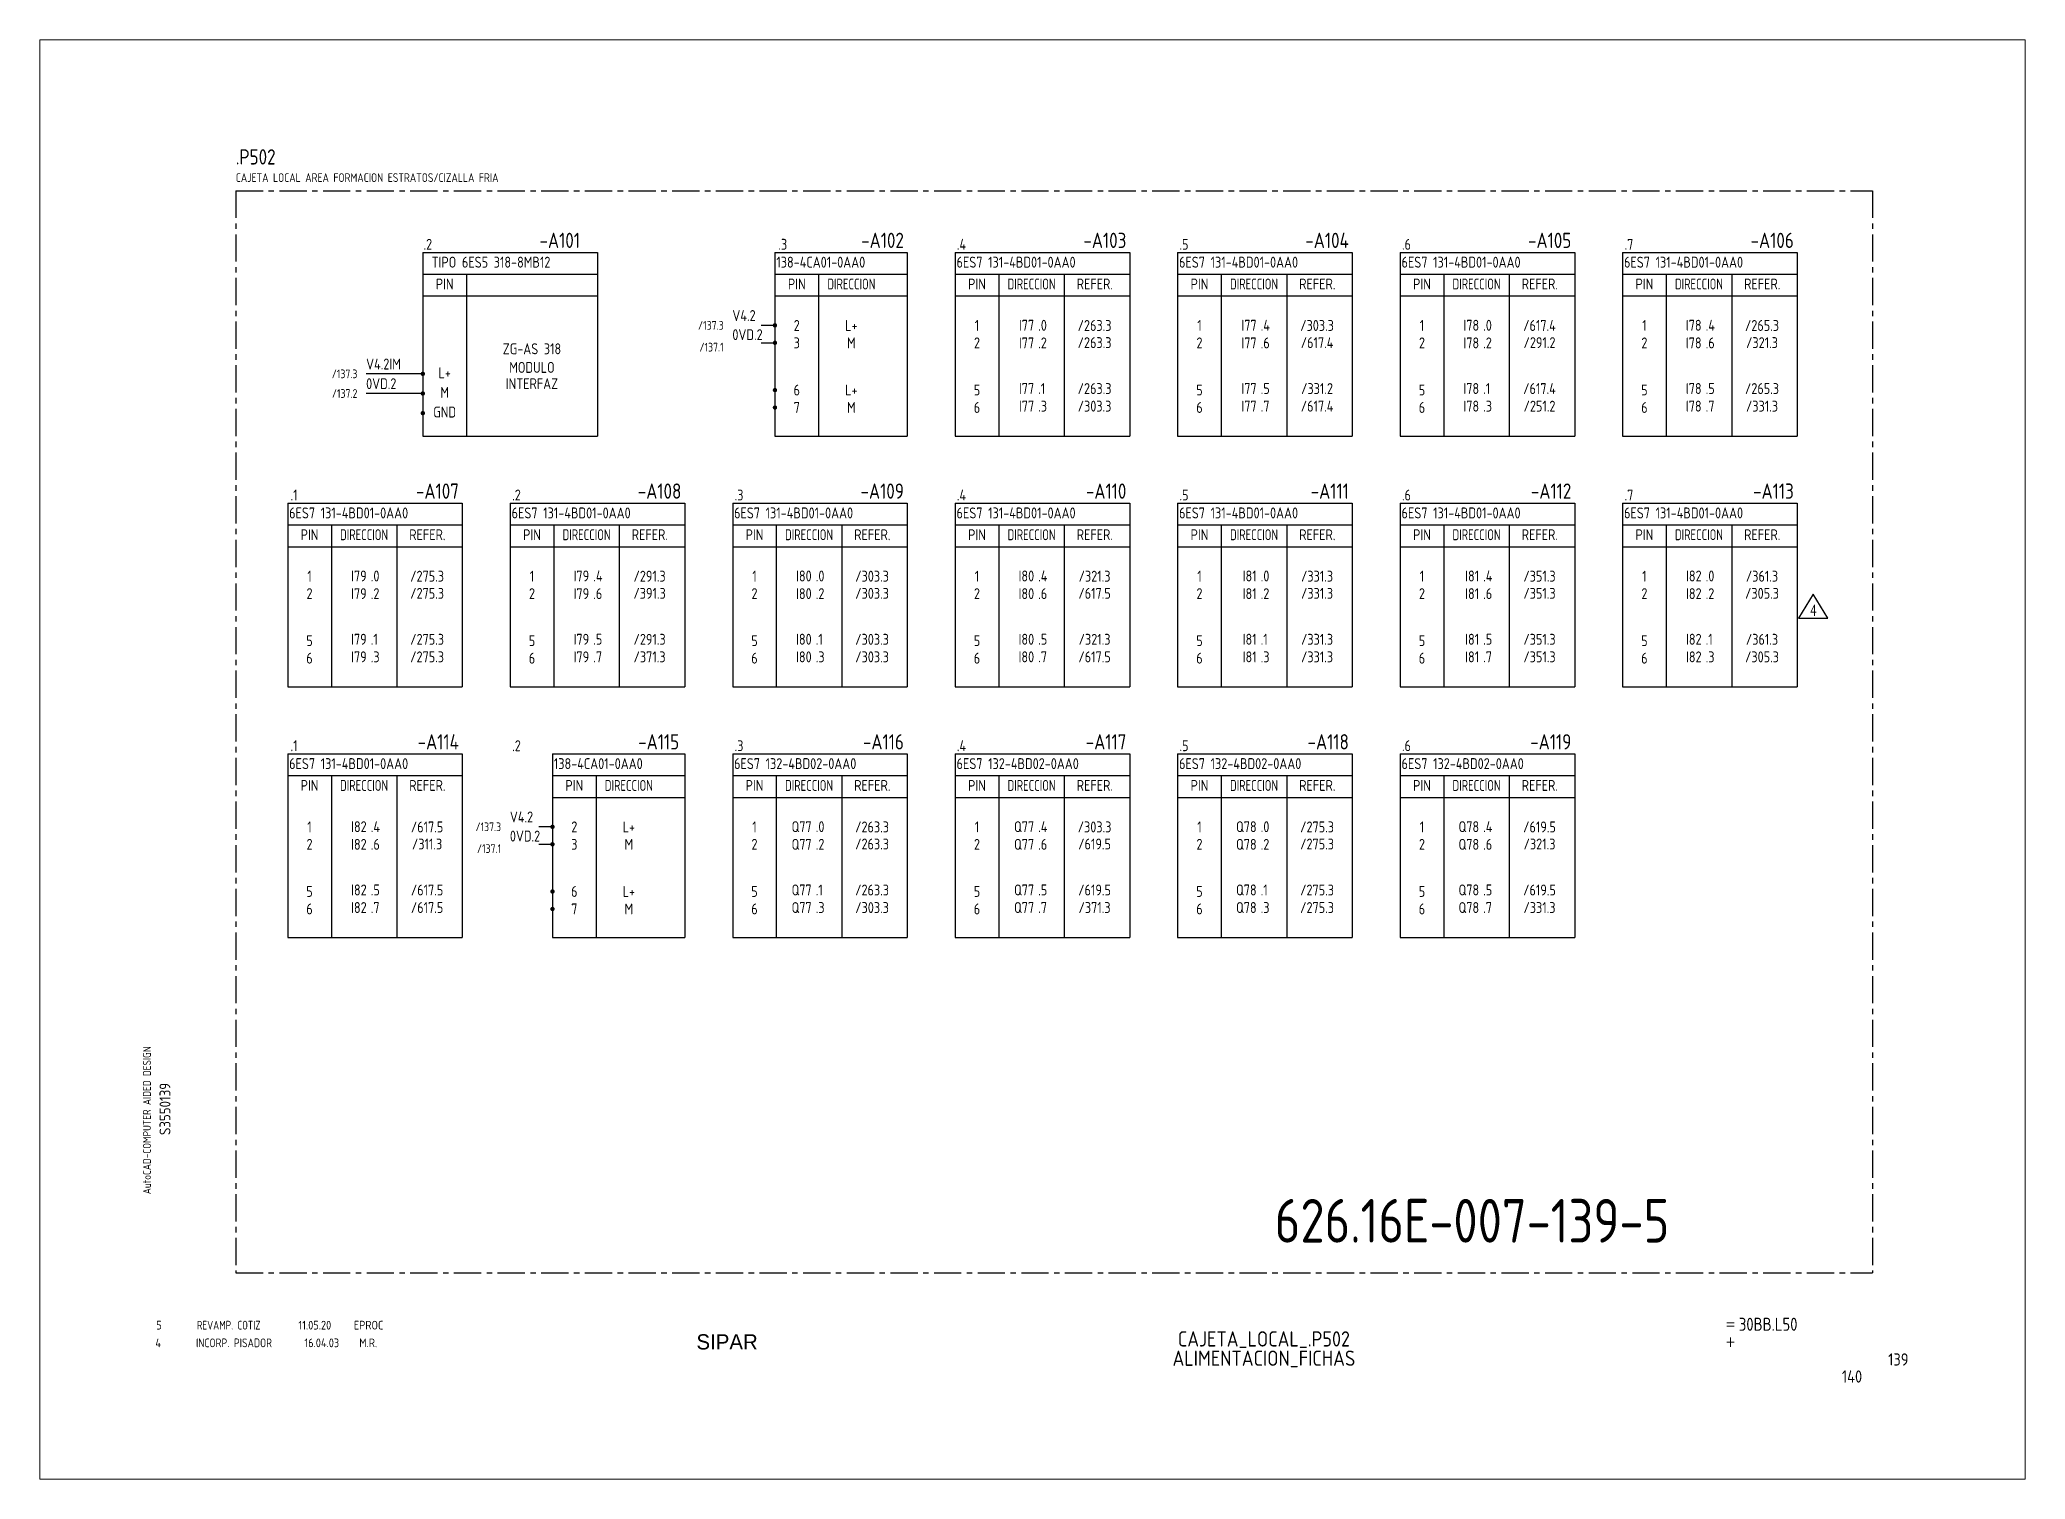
# Paper-space layout 'Layout1' of a CAD drawing. Extents: x -14 to 441, y -16 to 313.
# The model-space entities are those that its viewports show. They can reach past a viewport. Long polylines and large blocks are cut down to what shows.
import ezdxf
from ezdxf.enums import TextEntityAlignment as Align

# ---------------------------------------------------------------- set-up
doc = ezdxf.new("R2010")
doc.units = 0
doc.header["$LTSCALE"] = 5
doc.header["$MEASUREMENT"] = 0
doc.linetypes.add('CENTER', pattern=[2, 1.25, -0.25, 0.25, -0.25])
doc.layers.get('0').update_dxf_attribs({"linetype": 'CONTINUOUS'})
doc.layers.add('CART', color=7, linetype='CONTINUOUS')
doc.layers.add('TEXTO', color=7, linetype='CONTINUOUS')
doc.styles.add('DIN', font='DIN.shx', dxfattribs={"width": 0.85})
doc.styles.add('N', font='ROMANS', dxfattribs={"width": 0.85, "height": 3})
doc.styles.add('ROMANS', font='ROMANS.shx', dxfattribs={"width": 0.85, "height": 2.7})
doc.styles.add('X', font='UNIV.SHX', dxfattribs={"height": 3.5})

# ---------------------------------------------------------------- blocks, each defined once
blk = doc.blocks.new('REV.')
at = {"layer": 'TEXTO', "color": 4}
blk.add_lwpolyline([(-0.04, 3.69), (-3.37, -1.81), (3.29, -1.81)], close=True, dxfattribs=at)
at = {"layer": 'TEXTO', "style": 'ROMANS', "width": 0.8}
blk.add_attdef('REV.', text='', height=2.5, dxfattribs=at).set_placement((0, 0), align=Align.MIDDLE_CENTER)

msp = doc.modelspace()

# ---------------------------------------------------------------- linework, layer by layer
at = {"color": 3, "linetype": 'CENTER'}
for p, q in [((588.21, 278.84), (963.21, 278.84)), ((588.21, 278.84), (588.21, 30.83)), ((963.21, 278.84), (963.21, 30.83)), ((588.21, 30.83), (963.21, 30.83))]:
    msp.add_line(p, q, dxfattribs=at)
at = {"color": 3}
for p, q in [((631.08, 264.71), (631.08, 222.58)), ((631.08, 264.71), (671.08, 264.71)), ((671.08, 264.71), (671.08, 222.58)), ((711.76, 264.71), (711.76, 222.58)), ((711.76, 264.71), (742.07, 264.71)), ((742.07, 264.71), (742.07, 222.58)), ((753.05, 264.71), (753.05, 222.58)), ((753.05, 264.71), (793.05, 264.71)), ((793.05, 264.71), (793.05, 222.58)), ((804.03, 264.71), (804.03, 222.58)), ((804.03, 264.71), (844.03, 264.71)), ((844.03, 264.71), (844.03, 222.58)), ((855.01, 264.71), (855.01, 222.58)), ((855.01, 264.71), (895.01, 264.71)), ((895.01, 264.71), (895.01, 222.58)), ((905.98, 264.71), (905.98, 222.58)), ((905.98, 264.71), (945.98, 264.71)), ((945.98, 264.71), (945.98, 222.58)), ((631.08, 259.71), (671.08, 259.71)), ((641.08, 259.71), (641.08, 222.58)), ((711.76, 259.71), (742.07, 259.71)), ((721.76, 259.71), (721.76, 222.58)), ((753.05, 259.71), (793.05, 259.71)), ((763.05, 259.71), (763.05, 222.58)), ((778.05, 259.71), (778.05, 222.58)), ((804.03, 259.71), (844.03, 259.71)), ((814.03, 259.71), (814.03, 222.58)), ((829.03, 259.71), (829.03, 222.58)), ((855.01, 259.71), (895.01, 259.71)), ((865.01, 259.71), (865.01, 222.58)), ((880.01, 259.71), (880.01, 222.58)), ((905.98, 259.71), (945.98, 259.71)), ((915.98, 259.71), (915.98, 222.58)), ((930.98, 259.71), (930.98, 222.58)), ((631.08, 254.71), (671.08, 254.71)), ((711.76, 254.71), (742.07, 254.71)), ((753.05, 254.71), (793.05, 254.71)), ((804.03, 254.71), (844.03, 254.71)), ((855.01, 254.71), (895.01, 254.71)), ((905.98, 254.71), (945.98, 254.71)), ((631.08, 222.58), (671.08, 222.58)), ((711.76, 222.58), (742.07, 222.58)), ((753.05, 222.58), (793.05, 222.58)), ((804.03, 222.58), (844.03, 222.58)), ((855.01, 222.58), (895.01, 222.58)), ((905.98, 222.58), (945.98, 222.58)), ((600.11, 207.24), (600.11, 165.11)), ((600.11, 207.24), (640.11, 207.24)), ((640.11, 207.24), (640.11, 165.11)), ((651.09, 207.24), (651.09, 165.11)), ((651.09, 207.24), (691.09, 207.24)), ((691.09, 207.24), (691.09, 165.11)), ((702.07, 207.24), (702.07, 165.11)), ((702.07, 207.24), (742.07, 207.24)), ((742.07, 207.24), (742.07, 165.11)), ((753.05, 207.24), (753.05, 165.11)), ((753.05, 207.24), (793.05, 207.24)), ((793.05, 207.24), (793.05, 165.11)), ((804.03, 207.24), (804.03, 165.11)), ((804.03, 207.24), (844.03, 207.24)), ((844.03, 207.24), (844.03, 165.11)), ((855.01, 207.24), (855.01, 165.11)), ((855.01, 207.24), (895.01, 207.24)), ((895.01, 207.24), (895.01, 165.11)), ((905.98, 207.24), (905.98, 165.11)), ((905.98, 207.24), (945.98, 207.24)), ((945.98, 207.24), (945.98, 165.11)), ((600.11, 202.24), (640.11, 202.24)), ((610.11, 202.24), (610.11, 165.11)), ((625.11, 202.24), (625.11, 165.11)), ((651.09, 202.24), (691.09, 202.24)), ((661.09, 202.24), (661.09, 165.11)), ((676.09, 202.24), (676.09, 165.11)), ((702.07, 202.24), (742.07, 202.24)), ((712.07, 202.24), (712.07, 165.11)), ((727.07, 202.24), (727.07, 165.11)), ((753.05, 202.24), (793.05, 202.24)), ((763.05, 202.24), (763.05, 165.11)), ((778.05, 202.24), (778.05, 165.11)), ((804.03, 202.24), (844.03, 202.24)), ((814.03, 202.24), (814.03, 165.11)), ((829.03, 202.24), (829.03, 165.11)), ((855.01, 202.24), (895.01, 202.24)), ((865.01, 202.24), (865.01, 165.11)), ((880.01, 202.24), (880.01, 165.11)), ((905.98, 202.24), (945.98, 202.24)), ((915.98, 202.24), (915.98, 165.11)), ((930.98, 202.24), (930.98, 165.11)), ((600.11, 197.24), (640.11, 197.24)), ((651.09, 197.24), (691.09, 197.24)), ((702.07, 197.24), (742.07, 197.24)), ((753.05, 197.24), (793.05, 197.24)), ((804.03, 197.24), (844.03, 197.24)), ((855.01, 197.24), (895.01, 197.24)), ((905.98, 197.24), (945.98, 197.24)), ((600.11, 165.11), (640.11, 165.11)), ((651.09, 165.11), (691.09, 165.11)), ((702.07, 165.11), (742.07, 165.11)), ((753.05, 165.11), (793.05, 165.11)), ((804.03, 165.11), (844.03, 165.11)), ((855.01, 165.11), (895.01, 165.11)), ((905.98, 165.11), (945.98, 165.11)), ((600.11, 149.78), (600.11, 107.65)), ((600.11, 149.78), (640.11, 149.78)), ((640.11, 149.78), (640.11, 107.65)), ((660.78, 149.78), (660.78, 107.65)), ((660.78, 149.78), (691.09, 149.78)), ((691.09, 149.78), (691.09, 107.65)), ((702.07, 149.78), (702.07, 107.65)), ((702.07, 149.78), (742.07, 149.78)), ((742.07, 149.78), (742.07, 107.65)), ((753.05, 149.78), (753.05, 107.65)), ((753.05, 149.78), (793.05, 149.78)), ((793.05, 149.78), (793.05, 107.65)), ((804.03, 149.78), (804.03, 107.65)), ((804.03, 149.78), (844.03, 149.78)), ((844.03, 149.78), (844.03, 107.65)), ((855.01, 149.78), (855.01, 107.65)), ((855.01, 149.78), (895.01, 149.78)), ((895.01, 149.78), (895.01, 107.65)), ((600.11, 144.78), (640.11, 144.78)), ((610.11, 144.78), (610.11, 107.65)), ((625.11, 144.78), (625.11, 107.65)), ((660.78, 144.78), (691.09, 144.78)), ((670.78, 144.78), (670.78, 107.65)), ((702.07, 144.78), (742.07, 144.78)), ((712.07, 144.78), (712.07, 107.65)), ((727.07, 144.78), (727.07, 107.65)), ((753.05, 144.78), (793.05, 144.78)), ((763.05, 144.78), (763.05, 107.65)), ((778.05, 144.78), (778.05, 107.65)), ((804.03, 144.78), (844.03, 144.78)), ((814.03, 144.78), (814.03, 107.65)), ((829.03, 144.78), (829.03, 107.65)), ((855.01, 144.78), (895.01, 144.78)), ((865.01, 144.78), (865.01, 107.65)), ((880.01, 144.78), (880.01, 107.65)), ((660.78, 139.78), (691.09, 139.78)), ((702.07, 139.78), (742.07, 139.78)), ((753.05, 139.78), (793.05, 139.78)), ((804.03, 139.78), (844.03, 139.78)), ((855.01, 139.78), (895.01, 139.78)), ((600.11, 107.65), (640.11, 107.65)), ((660.78, 107.65), (691.09, 107.65)), ((702.07, 107.65), (742.07, 107.65)), ((753.05, 107.65), (793.05, 107.65)), ((804.03, 107.65), (844.03, 107.65)), ((855.01, 107.65), (895.01, 107.65))]:
    msp.add_line(p, q, dxfattribs=at)
for p, q in [((711.76, 247.98), (708.63, 247.98)), ((708.63, 243.98), (711.76, 243.98)), ((631.08, 236.86), (618.08, 236.86)), ((631.08, 232.36), (618.08, 232.36)), ((660.78, 133.05), (657.65, 133.05)), ((657.65, 129.05), (660.78, 129.05))]:
    msp.add_line(p, q)
at = {"linetype": 'Continuous', "const_width": 0.5}
for points in [[(711.51, 247.98, 1), (712.01, 247.98, 1)], [(711.51, 243.98, 1), (712.01, 243.98, 1)], [(630.83, 236.86, 1), (631.33, 236.86, 1)], [(630.83, 232.36, 1), (631.33, 232.36, 1)], [(711.51, 233.14, 1), (712.01, 233.14, 1)], [(630.83, 227.86, 1), (631.33, 227.86, 1)], [(711.51, 229.14, 1), (712.01, 229.14, 1)], [(660.53, 133.05, 1), (661.03, 133.05, 1)], [(660.53, 129.05, 1), (661.03, 129.05, 1)], [(660.53, 118.22, 1), (661.03, 118.22, 1)], [(660.53, 114.22, 1), (661.03, 114.22, 1)]]:
    msp.add_lwpolyline(points, format="xyb", close=True, dxfattribs=at)

# ---------------------------------------------------------------- block references
msp.add_blockref('REV.', (949.68, 182.69)).add_auto_attribs({'REV.': '4'})

# ---------------------------------------------------------------- texts
at = {"color": 3, "style": 'DIN'}
for s, height, width, p in [('.P502', 3.5, 0.85, (588.21, 284.84)), ('5', 2, 0.9, (570, 17.82)), ('REVAMP. COTIZ', 2, 0.8, (579.31, 17.82)), ('11.05.20', 2, 0.9, (602.58, 17.82)), ('EPROC', 2, 0.9, (615.26, 17.82)), ('4', 2, 0.9, (569.8, 13.77)), ('INCORP. PISADOR', 2, 0.85, (579.11, 13.77)), ('16.04.03', 2, 0.9, (603.94, 13.77)), ('M.R.', 2, 0.9, (616.51, 13.77))]:
    msp.add_text(s, height=height, dxfattribs=dict(at, width=width)).set_placement(p)
at = {"style": 'DIN', "width": 0.85}
for s, height, p in [('CAJETA LOCAL AREA FORMACION ESTRATOS/CIZALLA FRIA', 2, (588.21, 280.84)), ('TIPO 6ES5 318-8MB12', 2.5, (633.08, 261.21)), ('138-4CA01-0AA0', 2.5, (712.08, 261.21)), ('6ES7 131-4BD01-0AA0', 2.5, (753.37, 261.21)), ('6ES7 131-4BD01-0AA0', 2.5, (804.35, 261.21)), ('6ES7 131-4BD01-0AA0', 2.5, (855.33, 261.21)), ('6ES7 131-4BD01-0AA0', 2.5, (906.31, 261.21)), ('V4.2', 2.5, (702, 248.98)), ('0VD.2', 2.5, (702, 244.59)), ('.0', 2.5, (772.08, 246.75)), ('.4', 2.5, (823.06, 246.75)), ('.0', 2.5, (874.04, 246.75)), ('.4', 2.5, (925.02, 246.75)), ('.2', 2.5, (772.08, 242.71)), ('.6', 2.5, (823.06, 242.71)), ('.2', 2.5, (874.04, 242.71)), ('.6', 2.5, (925.02, 242.71)), ('V4.2IM', 2.5, (618.08, 237.86)), ('0VD.2', 2.5, (618.08, 233.36)), ('.1', 2.5, (772.08, 232.25)), ('.5', 2.5, (823.06, 232.25)), ('.1', 2.5, (874.04, 232.25)), ('.5', 2.5, (925.02, 232.25)), ('.3', 2.5, (772.08, 228.21)), ('.7', 2.5, (823.06, 228.21)), ('.3', 2.5, (874.04, 228.21)), ('.7', 2.5, (925.02, 228.21)), ('6ES7 131-4BD01-0AA0', 2.5, (600.44, 203.74)), ('6ES7 131-4BD01-0AA0', 2.5, (651.42, 203.74)), ('6ES7 131-4BD01-0AA0', 2.5, (702.39, 203.74)), ('6ES7 131-4BD01-0AA0', 2.5, (753.37, 203.74)), ('6ES7 131-4BD01-0AA0', 2.5, (804.35, 203.74)), ('6ES7 131-4BD01-0AA0', 2.5, (855.33, 203.74)), ('6ES7 131-4BD01-0AA0', 2.5, (906.31, 203.74)), ('.0', 2.5, (619.15, 189.29)), ('.4', 2.5, (670.13, 189.29)), ('.0', 2.5, (721.11, 189.29)), ('.4', 2.5, (772.08, 189.29)), ('.0', 2.5, (823.06, 189.29)), ('.4', 2.5, (874.04, 189.29)), ('.0', 2.5, (925.02, 189.29)), ('.2', 2.5, (619.15, 185.24)), ('.6', 2.5, (670.13, 185.24)), ('.2', 2.5, (721.11, 185.24)), ('.6', 2.5, (772.08, 185.24)), ('.2', 2.5, (823.06, 185.24)), ('.6', 2.5, (874.04, 185.24)), ('.2', 2.5, (925.02, 185.24)), ('.1', 2.5, (619.15, 174.79)), ('.3', 2.5, (619.15, 170.75)), ('.5', 2.5, (670.13, 174.79)), ('.7', 2.5, (670.13, 170.75)), ('.1', 2.5, (721.11, 174.79)), ('.3', 2.5, (721.11, 170.75)), ('.5', 2.5, (772.08, 174.79)), ('.7', 2.5, (772.08, 170.75)), ('.1', 2.5, (823.06, 174.79)), ('.3', 2.5, (823.06, 170.75)), ('.5', 2.5, (874.04, 174.79)), ('.7', 2.5, (874.04, 170.75)), ('.1', 2.5, (925.02, 174.79)), ('.3', 2.5, (925.02, 170.75)), ('6ES7 131-4BD01-0AA0', 2.5, (600.44, 146.28)), ('138-4CA01-0AA0', 2.5, (661.1, 146.28)), ('6ES7 132-4BD02-0AA0', 2.5, (702.39, 146.28)), ('6ES7 132-4BD02-0AA0', 2.5, (753.37, 146.28)), ('6ES7 132-4BD02-0AA0', 2.5, (804.35, 146.28)), ('6ES7 132-4BD02-0AA0', 2.5, (855.33, 146.28)), ('V4.2', 2.5, (651.02, 134.05)), ('.4', 2.5, (619.15, 131.82)), ('0VD.2', 2.5, (651.02, 129.67)), ('.0', 2.5, (721.11, 131.82)), ('.4', 2.5, (772.08, 131.82)), ('.0', 2.5, (823.06, 131.82)), ('.4', 2.5, (874.04, 131.82)), ('.6', 2.5, (619.15, 127.78)), ('.2', 2.5, (721.11, 127.78)), ('.6', 2.5, (772.08, 127.78)), ('.2', 2.5, (823.06, 127.78)), ('.6', 2.5, (874.04, 127.78)), ('.5', 2.5, (619.15, 117.33)), ('.1', 2.5, (721.11, 117.33)), ('.5', 2.5, (772.08, 117.33)), ('.1', 2.5, (823.06, 117.33)), ('.5', 2.5, (874.04, 117.33)), ('.7', 2.5, (619.15, 113.29)), ('.3', 2.5, (721.11, 113.29)), ('.7', 2.5, (772.08, 113.29)), ('.3', 2.5, (823.06, 113.29)), ('.7', 2.5, (874.04, 113.29))]:
    msp.add_text(s, height=height, dxfattribs=at).set_placement(p)
at = {"color": 3, "style": 'DIN', "width": 0.85}
for s, p in [('-A101', (667.08, 265.71)), ('-A102', (741.3, 265.71)), ('-A103', (792.28, 265.71)), ('-A104', (843.26, 265.71)), ('-A105', (894.23, 265.71)), ('-A106', (945.21, 265.71)), ('-A107', (639.34, 208.24)), ('-A108', (690.32, 208.24)), ('-A109', (741.3, 208.24)), ('-A110', (792.28, 208.24)), ('-A111', (843.26, 208.24)), ('-A112', (894.23, 208.24)), ('-A113', (945.21, 208.24)), ('-A114', (639.34, 150.78)), ('-A115', (689.81, 150.78)), ('-A116', (741.3, 150.78)), ('-A117', (792.28, 150.78)), ('-A118', (843.26, 150.78)), ('-A119', (894.23, 150.78))]:
    msp.add_text(s, height=3.5, dxfattribs=at).set_placement(p, align=Align.RIGHT)
at = {"style": 'DIN', "width": 0.85}
for s, p in [('.2', (632.22, 265.31)), ('.3', (713.55, 265.31)), ('.4', (754.5, 265.31)), ('.5', (805.48, 265.31)), ('.6', (856.46, 265.31)), ('.7', (907.44, 265.31)), ('PIN', (636.08, 256.21)), ('PIN', (716.76, 256.21)), ('PIN', (758.05, 256.21)), ('REFER.', (785.05, 256.21)), ('PIN', (809.03, 256.21)), ('REFER.', (836.03, 256.21)), ('PIN', (860.01, 256.21)), ('REFER.', (887.01, 256.21)), ('PIN', (910.98, 256.21)), ('REFER.', (937.98, 256.21)), ('2', (716.76, 246.71)), ('L+', (729.26, 246.71)), ('1', (758.05, 246.71)), ('/263.3', (784.99, 246.7)), ('1', (809.03, 246.71)), ('/303.3', (835.97, 246.7)), ('1', (860.01, 246.71)), ('/617.4', (886.94, 246.7)), ('1', (910.98, 246.71)), ('/265.3', (937.92, 246.7)), ('ZG-AS 318', (656.08, 241.35)), ('3', (716.76, 242.71)), ('M', (729.26, 242.71)), ('2', (758.05, 242.71)), ('/263.3', (784.99, 242.77)), ('2', (809.03, 242.71)), ('/617.4', (835.97, 242.77)), ('2', (860.01, 242.71)), ('/291.2', (886.94, 242.77)), ('2', (910.98, 242.71)), ('/321.3', (937.92, 242.77)), ('L+', (636.08, 235.86)), ('MODULO', (656.08, 237.09)), ('M', (636.08, 231.36)), ('INTERFAZ', (656.08, 233.36)), ('6', (716.76, 231.91)), ('L+', (729.26, 231.91)), ('5', (758.05, 231.91)), ('/263.3', (784.99, 232.24)), ('5', (809.03, 231.91)), ('/331.2', (835.97, 232.24)), ('5', (860.01, 231.91)), ('/617.4', (886.94, 232.24)), ('5', (910.98, 231.91)), ('/265.3', (937.92, 232.24)), ('GND', (636.08, 226.86)), ('7', (716.76, 227.91)), ('M', (729.26, 227.91)), ('6', (758.05, 227.91)), ('/303.3', (784.99, 228.21)), ('6', (809.03, 227.91)), ('/617.4', (835.97, 228.21)), ('6', (860.01, 227.91)), ('/251.2', (886.94, 228.21)), ('6', (910.98, 227.91)), ('/331.3', (937.92, 228.21)), ('.1', (601.57, 207.84)), ('.2', (652.54, 207.84)), ('.3', (703.52, 207.84)), ('.4', (754.5, 207.84)), ('.5', (805.48, 207.84)), ('.6', (856.46, 207.84)), ('.7', (907.44, 207.84)), ('PIN', (605.11, 198.74)), ('REFER.', (632.11, 198.74)), ('PIN', (656.09, 198.74)), ('REFER.', (683.09, 198.74)), ('PIN', (707.07, 198.74)), ('REFER.', (734.07, 198.74)), ('PIN', (758.05, 198.74)), ('REFER.', (785.05, 198.74)), ('PIN', (809.03, 198.74)), ('REFER.', (836.03, 198.74)), ('PIN', (860.01, 198.74)), ('REFER.', (887.01, 198.74)), ('PIN', (910.98, 198.74)), ('REFER.', (937.98, 198.74)), ('1', (605.11, 189.24)), ('/275.3', (632.05, 189.24)), ('1', (656.09, 189.24)), ('/291.3', (683.03, 189.24)), ('1', (707.07, 189.24)), ('/303.3', (734.01, 189.24)), ('1', (758.05, 189.24)), ('/321.3', (784.99, 189.24)), ('1', (809.03, 189.24)), ('/331.3', (835.97, 189.24)), ('1', (860.01, 189.24)), ('/351.3', (886.94, 189.24)), ('1', (910.98, 189.24)), ('/361.3', (937.92, 189.24)), ('2', (605.11, 185.24)), ('/275.3', (632.05, 185.31)), ('2', (656.09, 185.24)), ('/391.3', (683.03, 185.31)), ('2', (707.07, 185.24)), ('/303.3', (734.01, 185.31)), ('2', (758.05, 185.24)), ('/617.5', (784.99, 185.31)), ('2', (809.03, 185.24)), ('/331.3', (835.97, 185.31)), ('2', (860.01, 185.24)), ('/351.3', (886.94, 185.31)), ('2', (910.98, 185.24)), ('/305.3', (937.92, 185.31)), ('5', (605.11, 174.45)), ('6', (605.11, 170.45)), ('/275.3', (632.05, 174.77)), ('/275.3', (632.05, 170.75)), ('5', (656.09, 174.45)), ('6', (656.09, 170.45)), ('/291.3', (683.03, 174.77)), ('/371.3', (683.03, 170.75)), ('5', (707.07, 174.45)), ('6', (707.07, 170.45)), ('/303.3', (734.01, 174.77)), ('/303.3', (734.01, 170.75)), ('5', (758.05, 174.45)), ('6', (758.05, 170.45)), ('/617.5', (784.99, 170.75)), ('/321.3', (784.99, 174.77)), ('5', (809.03, 174.45)), ('6', (809.03, 170.45)), ('/331.3', (835.97, 174.77)), ('/331.3', (835.97, 170.75)), ('5', (860.01, 174.45)), ('6', (860.01, 170.45)), ('/351.3', (886.94, 174.77)), ('/351.3', (886.94, 170.75)), ('5', (910.98, 174.45)), ('6', (910.98, 170.45)), ('/305.3', (937.92, 170.75)), ('/361.3', (937.92, 174.77)), ('.1', (601.57, 150.38)), ('.2', (652.54, 150.38)), ('.3', (703.52, 150.38)), ('.4', (754.5, 150.38)), ('.5', (805.48, 150.38)), ('.6', (856.46, 150.38)), ('PIN', (605.11, 141.28)), ('REFER.', (632.11, 141.28)), ('PIN', (665.78, 141.28)), ('PIN', (707.07, 141.28)), ('REFER.', (734.07, 141.28)), ('PIN', (758.05, 141.28)), ('REFER.', (785.05, 141.28)), ('PIN', (809.03, 141.28)), ('REFER.', (836.03, 141.28)), ('PIN', (860.01, 141.28)), ('REFER.', (887.01, 141.28)), ('1', (605.11, 131.78)), ('/617.5', (632.05, 131.77)), ('2', (665.78, 131.78)), ('L+', (678.28, 131.78)), ('1', (707.07, 131.78)), ('/263.3', (734.01, 131.77)), ('1', (758.05, 131.78)), ('/303.3', (784.99, 131.77)), ('1', (809.03, 131.78)), ('/275.3', (835.97, 131.77)), ('1', (860.01, 131.78)), ('/619.5', (886.94, 131.77)), ('2', (605.11, 127.78)), ('/311.3', (632.05, 127.85)), ('3', (665.78, 127.78)), ('M', (678.28, 127.78)), ('2', (707.07, 127.78)), ('/263.3', (734.01, 127.85)), ('2', (758.05, 127.78)), ('/619.5', (784.99, 127.85)), ('2', (809.03, 127.78)), ('/275.3', (835.97, 127.85)), ('2', (860.01, 127.78)), ('/321.3', (886.94, 127.85)), ('5', (605.11, 116.98)), ('/617.5', (632.05, 117.31)), ('6', (665.78, 116.98)), ('L+', (678.28, 116.98)), ('5', (707.07, 116.98)), ('/263.3', (734.01, 117.31)), ('5', (758.05, 116.98)), ('/619.5', (784.99, 117.31)), ('5', (809.03, 116.98)), ('/275.3', (835.97, 117.31)), ('5', (860.01, 116.98)), ('/619.5', (886.94, 117.31)), ('6', (605.11, 112.98)), ('/617.5', (632.05, 113.29)), ('7', (665.78, 112.98)), ('M', (678.28, 112.98)), ('6', (707.07, 112.98)), ('/303.3', (734.01, 113.29)), ('6', (758.05, 112.98)), ('/371.3', (784.99, 113.29)), ('6', (809.03, 112.98)), ('/275.3', (835.97, 113.29)), ('6', (860.01, 112.98)), ('/331.3', (886.94, 113.29))]:
    msp.add_text(s, height=2.5, dxfattribs=at).set_placement(p, align=Align.CENTER)
at = {"style": 'DIN', "width": 0.596129}
for p, p2 in [((723.76, 256.21), (734.76, 256.21)), ((765.05, 256.21), (776.05, 256.21)), ((816.03, 256.21), (827.03, 256.21)), ((867.01, 256.21), (878.01, 256.21)), ((917.98, 256.21), (928.98, 256.21)), ((612.11, 198.74), (623.11, 198.74)), ((663.09, 198.74), (674.09, 198.74)), ((714.07, 198.74), (725.07, 198.74)), ((765.05, 198.74), (776.05, 198.74)), ((816.03, 198.74), (827.03, 198.74)), ((867.01, 198.74), (878.01, 198.74)), ((917.98, 198.74), (928.98, 198.74)), ((612.11, 141.28), (623.11, 141.28)), ((672.78, 141.28), (683.78, 141.28)), ((714.07, 141.28), (725.07, 141.28)), ((765.05, 141.28), (776.05, 141.28)), ((816.03, 141.28), (827.03, 141.28)), ((867.01, 141.28), (878.01, 141.28))]:
    msp.add_text('DIRECCION', height=2.5, dxfattribs=at).set_placement(p, p2, align=Align.FIT)
at = {"style": 'DIN', "width": 0.85}
for s, height, p in [('/137.3', 2, (700, 246.98)), ('I77', 2.5, (771.15, 246.75)), ('I77', 2.5, (822.13, 246.75)), ('I78', 2.5, (873.11, 246.75)), ('I78', 2.5, (924.08, 246.75)), ('/137.1', 2, (700, 241.98)), ('I77', 2.5, (771.15, 242.71)), ('I77', 2.5, (822.13, 242.71)), ('I78', 2.5, (873.11, 242.71)), ('I78', 2.5, (924.08, 242.71)), ('/137.3', 2, (616.08, 235.86)), ('/137.2', 2, (616.08, 231.36)), ('I77', 2.5, (771.15, 232.25)), ('I77', 2.5, (822.13, 232.25)), ('I78', 2.5, (873.11, 232.25)), ('I78', 2.5, (924.08, 232.25)), ('I77', 2.5, (771.15, 228.21)), ('I77', 2.5, (822.13, 228.21)), ('I78', 2.5, (873.11, 228.21)), ('I78', 2.5, (924.08, 228.21)), ('I79', 2.5, (618.21, 189.29)), ('I79', 2.5, (669.19, 189.29)), ('I80', 2.5, (720.17, 189.29)), ('I80', 2.5, (771.15, 189.29)), ('I81', 2.5, (822.13, 189.29)), ('I81', 2.5, (873.11, 189.29)), ('I82', 2.5, (924.08, 189.29)), ('I79', 2.5, (618.21, 185.24)), ('I79', 2.5, (669.19, 185.24)), ('I80', 2.5, (720.17, 185.24)), ('I80', 2.5, (771.15, 185.24)), ('I81', 2.5, (822.13, 185.24)), ('I81', 2.5, (873.11, 185.24)), ('I82', 2.5, (924.08, 185.24)), ('I79', 2.5, (618.21, 174.79)), ('I79', 2.5, (618.21, 170.75)), ('I79', 2.5, (669.19, 174.79)), ('I79', 2.5, (669.19, 170.75)), ('I80', 2.5, (720.17, 174.79)), ('I80', 2.5, (720.17, 170.75)), ('I80', 2.5, (771.15, 174.79)), ('I80', 2.5, (771.15, 170.75)), ('I81', 2.5, (822.13, 174.79)), ('I81', 2.5, (822.13, 170.75)), ('I81', 2.5, (873.11, 174.79)), ('I81', 2.5, (873.11, 170.75)), ('I82', 2.5, (924.08, 174.79)), ('I82', 2.5, (924.08, 170.75)), ('I82', 2.5, (618.21, 131.82)), ('/137.3', 2, (649.02, 132.05)), ('Q77', 2.5, (720.17, 131.82)), ('Q77', 2.5, (771.15, 131.82)), ('Q78', 2.5, (822.13, 131.82)), ('Q78', 2.5, (873.11, 131.82)), ('I82', 2.5, (618.21, 127.78)), ('/137.1', 2, (649.02, 127.05)), ('Q77', 2.5, (720.17, 127.78)), ('Q77', 2.5, (771.15, 127.78)), ('Q78', 2.5, (822.13, 127.78)), ('Q78', 2.5, (873.11, 127.78)), ('I82', 2.5, (618.21, 117.33)), ('Q77', 2.5, (720.17, 117.33)), ('Q77', 2.5, (771.15, 117.33)), ('Q78', 2.5, (822.13, 117.33)), ('Q78', 2.5, (873.11, 117.33)), ('I82', 2.5, (618.21, 113.29)), ('Q77', 2.5, (720.17, 113.29)), ('Q77', 2.5, (771.15, 113.29)), ('Q78', 2.5, (822.13, 113.29)), ('Q78', 2.5, (873.11, 113.29))]:
    msp.add_text(s, height=height, dxfattribs=at).set_placement(p, align=Align.RIGHT)
at = {"color": 2, "insert": (826.28, 47.75), "char_height": 10, "width": 111.0411, "attachment_point": 1, "style": 'DIN'}
msp.add_mtext('626.16E-007-139-5', dxfattribs=at)
at = {"layer": 'CART', "color": 1, "style": 'DIN', "width": 0.9}
msp.add_text('AutoCAD-COMPUTER AIDED DESIGN', height=1.8, rotation=90, dxfattribs=at).set_placement((568.76, 48.84))
at = {"layer": 'CART', "color": 3, "style": 'N', "width": 0.85}
for s, p in [('=', (929.53, 17.91)), ('+', (929.53, 13.87))]:
    msp.add_text(s, height=2.5, dxfattribs=at).set_placement(p)
at = {"layer": 'CART', "color": 3, "style": 'DIN', "width": 0.9, "flags": 1}
msp.add_attdef('S3550139', text='', height=2.5, rotation=90, dxfattribs=at).set_placement((573.24, 68.38), align=Align.CENTER)
at = {"layer": 'CART', "color": 3, "style": 'DIN', "width": 0.85}
msp.add_attdef('30BB.L50', text='', height=3, dxfattribs=at).set_placement((932.62, 16.63), align=Align.BOTTOM_LEFT)
at = {"layer": 'CART', "color": 6, "style": 'X', "flags": 1}
msp.add_attdef('SIPAR', text='', height=3.5, dxfattribs=at).set_placement((700.79, 15), align=Align.MIDDLE)
at = {"layer": 'CART', "color": 2, "style": 'DIN', "width": 0.9, "flags": 1}
for tag, text, p in [('CAJETA_LOCAL_.P502', 'PLC', (823.79, 15.51)), ('ALIMENTACION_FICHAS', '', (823.79, 11.09))]:
    msp.add_attdef(tag, text=text, height=3.5, dxfattribs=at).set_placement(p, align=Align.MIDDLE)
msp.add_attdef('139', text='', height=2.8, dxfattribs=at).set_placement((971.49, 9.56), align=Align.RIGHT)
at = {"layer": 'CART', "color": 7, "style": 'DIN', "width": 0.9, "flags": 1}
msp.add_attdef('140', (956.22, 5.65), '', height=2.8, dxfattribs=at)

psp = doc.layouts.get("Layout1")

# ---------------------------------------------------------------- viewports
at = {"layer": '0', "linetype": 'Continuous'}
psp.add_viewport(center=(213.49, 148.49), size=(454.96, 329.955), view_center_point=(770.77, 148.47), view_height=329.9559, dxfattribs=at)

doc.saveas('drawing.dxf')
